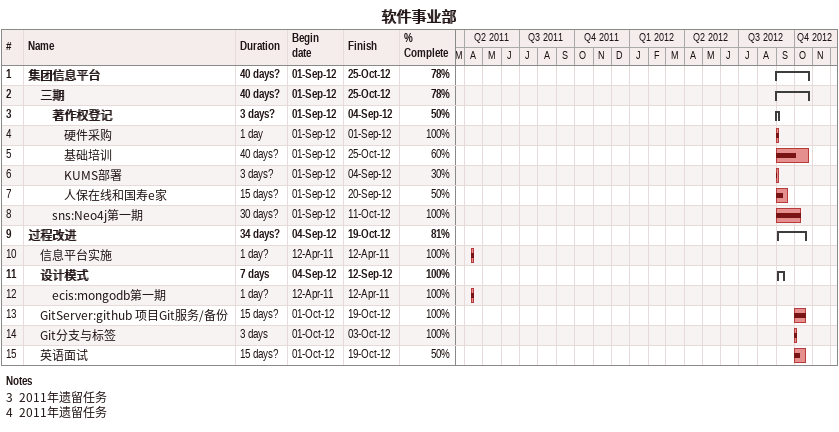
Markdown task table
软件事业部

| ID | Level | Task | Duration | Start | Finish | % complete |
|---|---|---|---|---|---|---|
| 1 | 1 | **集团信息平台** | 40d? | 2012-09-01 | 2012-10-25 | 78 |
| 2 | 2 | **三期** | 40d? | 2012-09-01 | 2012-10-25 | 78 |
| 3 | 3 | **著作权登记** | 3d? | 2012-09-01 | 2012-09-04 | 50 |
| 4 | 4 | 硬件采购 | 1d | 2012-09-01 | 2012-09-01 | 100 |
| 5 | 4 | 基础培训 | 40d? | 2012-09-01 | 2012-10-25 | 60 |
| 6 | 4 | KUMS部署 | 3d? | 2012-09-01 | 2012-09-04 | 30 |
| 7 | 4 | 人保在线和国寿e家 | 15d? | 2012-09-01 | 2012-09-20 | 50 |
| 8 | 3 | sns:Neo4j第一期 | 30d? | 2012-09-01 | 2012-10-11 | 100 |
| 9 | 1 | **过程改进** | 34d? | 2012-09-04 | 2012-10-19 | 81 |
| 10 | 2 | 信息平台实施 | 1d? | 2011-04-12 | 2011-04-12 | 100 |
| 11 | 2 | **设计模式** | 7d | 2012-09-04 | 2012-09-12 | 100 |
| 12 | 3 | ecis:mongodb第一期 | 1d? | 2011-04-12 | 2011-04-12 | 100 |
| 13 | 2 | GitServer:github 项目Git服务/备份 | 15d? | 2012-10-01 | 2012-10-19 | 100 |
| 14 | 2 | Git分支与标签 | 3d | 2012-10-01 | 2012-10-03 | 100 |
| 15 | 2 | 英语面试 | 15d? | 2012-10-01 | 2012-10-19 | 50 |

Notes
- 3: 2011年遗留任务
- 4: 2011年遗留任务
